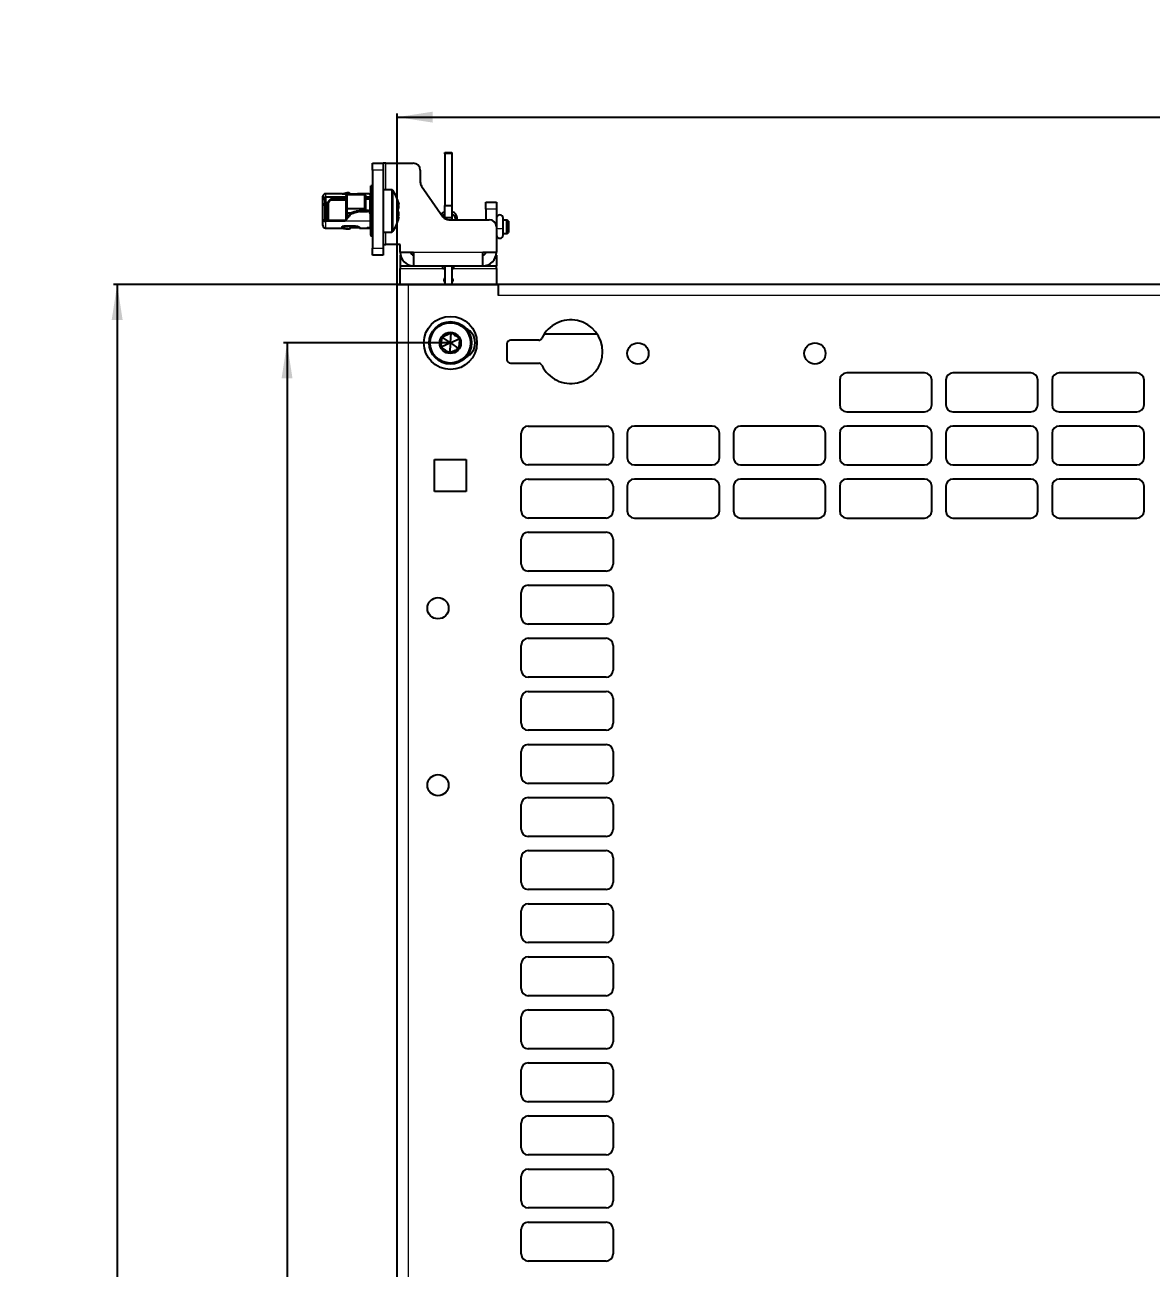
# Model space of a CAD drawing. Header units: millimetres. Extents: x -664 to 840, y 378 to 2003.
# Drawn here: x -664.3 to -346.1, y 1548.4 to 1899.8 of the extents above; entities that cross this region are included whole.
import ezdxf

# ---------------------------------------------------------------- set-up
doc = ezdxf.new("R2010")
doc.units = ezdxf.units.MM
doc.layers.add('FORMAT', color=7, linetype='Continuous')
doc.styles.add('SLDTEXTSTYLE0', font='TXT', dxfattribs={"width": 0.75})
doc.dimstyles.new('SLDDIMSTYLE0', dxfattribs={"dimtxt": 20, "dimasz": 10, "dimexe": 0, "dimexo": 0.0625, "dimgap": 5, "dimtad": 2, "dimdec": 1, "dimrnd": 1e-09, "dimzin": 12, "dimdsep": 46, "dimtxsty": 'SLDTEXTSTYLE0', "dimsah": 1, "dimcen": 0.09, "dimadec": 0, "dimazin": 3, "dimtfac": 1, "dimtofl": 0, "dimtmove": 0, "dimatfit": 3, "dimfxl": 0, "dimfrac": 2, "dimtolj": 1, "dimtzin": 12, "dimarcsym": 0})

# ---------------------------------------------------------------- blocks, each defined once
blk = doc.blocks.new('_D')
at = {"layer": 'FORMAT'}
for p, q in [((-530.6, 1826.4), (-639.24, 1826.4)), ((-638.24, 1826.4), (-638.24, 543.38)), ((-530.6, 543.38), (-639.24, 543.38))]:
    blk.add_line(p, q, dxfattribs=at)
for points in [[(-638.24, 1826.4), (-639.78, 1816.4), (-636.7, 1816.4)], [(-638.24, 543.38), (-636.7, 553.38), (-639.78, 553.38)]]:
    blk.add_solid(points, dxfattribs=at)
at = {"layer": 'FORMAT', "insert": (-664.02, 1155.34), "char_height": 20, "attachment_point": 1, "rotation": 90, "style": 'SLDTEXTSTYLE0'}
blk.add_mtext('1283', dxfattribs=at)
blk = doc.blocks.new('_D_1')
at = {"layer": 'FORMAT'}
for p, q in [((-559.09, 1826.4), (-559.09, 1874.69)), ((-559.09, 1873.69), (-73.09, 1873.69)), ((-73.09, 1826.4), (-73.09, 1874.69))]:
    blk.add_line(p, q, dxfattribs=at)
for points in [[(-559.09, 1873.69), (-549.09, 1872.15), (-549.09, 1875.23)], [(-73.09, 1873.69), (-83.09, 1875.23), (-83.09, 1872.15)]]:
    blk.add_solid(points, dxfattribs=at)
at = {"layer": 'FORMAT', "insert": (-338.25, 1899.47), "char_height": 20, "attachment_point": 1, "style": 'SLDTEXTSTYLE0'}
blk.add_mtext('486', dxfattribs=at)
blk = doc.blocks.new('_D_5')
at = {"layer": 'FORMAT'}
for p, q in [((-544.1, 1809.89), (-591.24, 1809.89)), ((-590.24, 1809.89), (-590.24, 559.89)), ((-544.1, 559.89), (-591.24, 559.89))]:
    blk.add_line(p, q, dxfattribs=at)
for points in [[(-590.24, 1809.89), (-591.78, 1799.89), (-588.7, 1799.89)], [(-590.24, 559.89), (-588.7, 569.89), (-591.78, 569.89)]]:
    blk.add_solid(points, dxfattribs=at)
at = {"layer": 'FORMAT', "insert": (-616.02, 1155.34), "char_height": 20, "attachment_point": 1, "rotation": 90, "style": 'SLDTEXTSTYLE0'}
blk.add_mtext('1250', dxfattribs=at)

msp = doc.modelspace()

# ---------------------------------------------------------------- linework, layer by layer
at = {"color": 7, "linetype": 'Continuous', "lineweight": 25}
for p, q in [((-545.69, 1863.69), (-543.69, 1863.69)), ((-545.69, 1863.32), (-545.69, 1863.69)), ((-545.69, 1863.32), (-545.69, 1848.69)), ((-543.69, 1863.69), (-543.69, 1863.32)), ((-543.69, 1863.32), (-543.69, 1848.69)), ((-566.09, 1860.69), (-563.09, 1860.69)), ((-566.09, 1858.69), (-566.09, 1860.69)), ((-563.09, 1860.69), (-563.09, 1858.69)), ((-562.29, 1860.69), (-563.09, 1860.69)), ((-562.29, 1860.69), (-554.59, 1860.69)), ((-566.09, 1858.69), (-566.09, 1836.69)), ((-563.09, 1858.69), (-563.09, 1836.69)), ((-552.59, 1858.69), (-552.59, 1855.32)), ((-574.69, 1852.04), (-579.39, 1852.04)), ((-574.69, 1852.04), (-574.69, 1852.04)), ((-574.69, 1852.01), (-574.69, 1852.04)), ((-570.89, 1851.93), (-574.19, 1851.93)), ((-572.16, 1851.98), (-572.08, 1851.93)), ((-567.06, 1852.04), (-569.72, 1852.04)), ((-567.04, 1852.04), (-566.79, 1852.04)), ((-566.59, 1844.5), (-566.59, 1854.29)), ((-566.09, 1854.29), (-566.59, 1854.29)), ((-560.76, 1853.19), (-563.09, 1853.19)), ((-552.23, 1854.17), (-546.18, 1845.54)), ((-580.09, 1850.49), (-580.09, 1851.34)), ((-580.09, 1850.49), (-579.59, 1850.49)), ((-580.09, 1849.07), (-580.09, 1850.49)), ((-579.59, 1849.07), (-580.09, 1849.07)), ((-580.09, 1848.84), (-580.09, 1849.07)), ((-579.59, 1848.84), (-580.09, 1848.84)), ((-580.09, 1844.55), (-580.09, 1848.84)), ((-579.59, 1850.49), (-579.59, 1849.07)), ((-579.59, 1849.07), (-579.59, 1848.84)), ((-579.59, 1848.84), (-579.59, 1844.55)), ((-577.39, 1851.05), (-579.39, 1851.05)), ((-579.39, 1849.83), (-579.39, 1849.62)), ((-578.89, 1849.45), (-579.39, 1849.45)), ((-579.39, 1849.45), (-579.39, 1849.21)), ((-579.39, 1849.21), (-578.89, 1849.21)), ((-579.39, 1849.04), (-579.39, 1848.61)), ((-579.09, 1848.61), (-579.39, 1848.61)), ((-579.39, 1848.61), (-579.39, 1848.46)), ((-579.39, 1848.46), (-579.09, 1848.46)), ((-579.09, 1844.69), (-579.09, 1849.21)), ((-578.89, 1849.21), (-578.89, 1849.45)), ((-578.59, 1849.57), (-578.59, 1844.56)), ((-573.49, 1850.19), (-577.91, 1850.19)), ((-577.39, 1850.65), (-577.39, 1851.05)), ((-573.49, 1851.05), (-577.39, 1851.05)), ((-577.39, 1850.65), (-573.49, 1850.65)), ((-573.49, 1851.51), (-573.37, 1851.75)), ((-573.49, 1847.91), (-573.49, 1851.51)), ((-573.37, 1851.75), (-573.37, 1847.78)), ((-568.29, 1851.75), (-573.37, 1851.75)), ((-568.29, 1847.78), (-568.29, 1851.75)), ((-568.29, 1851.75), (-568.09, 1851.61)), ((-568.09, 1851.61), (-568.09, 1847.85)), ((-566.79, 1851.05), (-568.09, 1851.05)), ((-568.09, 1850.65), (-566.79, 1850.65)), ((-566.89, 1850.65), (-566.89, 1846.99)), ((-566.59, 1850.19), (-566.89, 1850.19)), ((-545.69, 1848.69), (-543.69, 1848.69)), ((-545.69, 1845.19), (-545.69, 1848.69)), ((-543.69, 1848.69), (-543.69, 1845.19)), ((-534.09, 1849.69), (-531.09, 1849.69)), ((-534.09, 1847.69), (-534.09, 1849.69)), ((-531.09, 1849.69), (-531.09, 1847.69)), ((-579.39, 1845.92), (-579.09, 1845.92)), ((-579.39, 1845.17), (-579.09, 1845.17)), ((-579.39, 1844.56), (-579.39, 1845.17)), ((-573.79, 1844.56), (-572.63, 1846.15)), ((-572.63, 1845.84), (-573.79, 1844.25)), ((-573.49, 1847.91), (-573.37, 1847.78)), ((-573.49, 1846.72), (-573.49, 1847.91)), ((-573.49, 1846.72), (-573.37, 1846.58)), ((-573.49, 1844.97), (-573.49, 1846.72)), ((-568.29, 1847.78), (-573.37, 1847.78)), ((-573.37, 1847.78), (-573.37, 1846.58)), ((-572.14, 1846.58), (-573.37, 1846.58)), ((-573.37, 1846.58), (-573.37, 1845.13)), ((-569.88, 1847.24), (-570.72, 1847.13)), ((-568.29, 1847.25), (-569.69, 1847.25)), ((-569.69, 1847.04), (-567.54, 1847.04)), ((-568.29, 1847.78), (-568.09, 1847.85)), ((-568.29, 1847.25), (-568.29, 1847.78)), ((-568.09, 1847.33), (-568.29, 1847.25)), ((-568.09, 1847.85), (-568.09, 1847.33)), ((-567.54, 1847.34), (-568.09, 1847.34)), ((-566.59, 1847.04), (-566.89, 1846.99)), ((-566.79, 1846.74), (-566.79, 1846.44)), ((-566.79, 1846.44), (-566.79, 1844.25)), ((-543.69, 1845.19), (-545.69, 1845.19)), ((-545.69, 1845.19), (-545.69, 1845.05)), ((-543.69, 1845.19), (-543.69, 1844.69)), ((-542.76, 1845.17), (-542.76, 1844.69)), ((-542.76, 1845.17), (-542.76, 1845.16)), ((-542.16, 1844.69), (-542.16, 1845.17)), ((-534.09, 1847.69), (-534.09, 1844.69)), ((-531.09, 1847.69), (-531.09, 1842.69)), ((-531.05, 1845.1), (-531.05, 1842.37)), ((-529.15, 1842.37), (-529.15, 1845.1)), ((-579.59, 1844.55), (-580.09, 1844.55)), ((-580.09, 1843.04), (-580.09, 1844.55)), ((-579.39, 1844.56), (-573.79, 1844.56)), ((-573.79, 1844.25), (-579.39, 1844.25)), ((-579.39, 1842.34), (-574.69, 1842.34)), ((-579.09, 1844.69), (-578.95, 1844.56)), ((-574.69, 1842.56), (-574.69, 1842.69)), ((-574.69, 1842.56), (-574.69, 1842.34)), ((-574.69, 1842.35), (-573.6, 1842.16)), ((-570.89, 1842.9), (-574.19, 1842.9)), ((-573.79, 1844.56), (-573.79, 1844.25)), ((-570.89, 1842.45), (-572.08, 1842.45)), ((-571.76, 1842.7), (-571.87, 1842.9)), ((-571.76, 1842.7), (-571.76, 1842.69)), ((-569.69, 1842.34), (-569.72, 1842.35)), ((-569.72, 1842.34), (-567.06, 1842.34)), ((-569.69, 1842.34), (-569.69, 1842.47)), ((-567.59, 1842.37), (-567.59, 1842.4)), ((-567.04, 1842.51), (-566.79, 1842.51)), ((-567.04, 1842.34), (-566.79, 1842.34)), ((-566.59, 1844.5), (-566.09, 1844.5)), ((-566.59, 1844.13), (-566.59, 1842.89)), ((-566.59, 1842.89), (-566.09, 1842.89)), ((-566.59, 1840.34), (-566.59, 1842.89)), ((-566.09, 1844.19), (-566.09, 1844.19)), ((-544.55, 1844.69), (-533.09, 1844.69)), ((-531.05, 1844.59), (-531.09, 1844.59)), ((-531.09, 1842.69), (-531.09, 1835.49)), ((-531.05, 1842.37), (-531.05, 1840.4)), ((-528.14, 1844.59), (-529.15, 1844.59)), ((-529.15, 1840.4), (-529.15, 1842.37)), ((-527.64, 1844.3), (-528.14, 1844.59)), ((-528.14, 1840.79), (-528.14, 1844.59)), ((-527.64, 1844.3), (-527.64, 1841.08)), ((-566.09, 1840.34), (-566.59, 1840.34)), ((-566.59, 1840.34), (-566.59, 1840.09)), ((-566.09, 1840.09), (-566.59, 1840.09)), ((-563.09, 1841.19), (-560.76, 1841.19)), ((-531.09, 1840.79), (-531.05, 1840.79)), ((-529.15, 1840.79), (-528.14, 1840.79)), ((-528.14, 1840.79), (-527.64, 1841.08)), ((-566.09, 1834.69), (-566.09, 1836.69)), ((-563.09, 1834.69), (-566.09, 1834.69)), ((-563.09, 1837.69), (-562.29, 1837.69)), ((-563.09, 1836.69), (-563.09, 1834.69)), ((-558.29, 1837.69), (-562.29, 1837.69)), ((-558.29, 1835.49), (-558.29, 1837.69)), ((-558.29, 1835.49), (-554.49, 1835.49)), ((-558.29, 1834.69), (-558.29, 1831.69)), ((-558.2, 1834.69), (-558.29, 1834.69)), ((-554.49, 1835.49), (-554.49, 1831.69)), ((-534.89, 1835.49), (-531.09, 1835.49)), ((-534.89, 1831.69), (-534.89, 1835.49)), ((-531.09, 1834.69), (-531.17, 1834.69)), ((-531.09, 1834.69), (-531.09, 1831.69)), ((-558.29, 1831.69), (-554.49, 1831.69)), ((-558.29, 1831.69), (-558.29, 1830.89)), ((-558.29, 1826.39), (-558.29, 1830.89)), ((-554.49, 1831.69), (-546.19, 1831.69)), ((-546.19, 1831.69), (-543.19, 1831.69)), ((-546.19, 1830.89), (-546.19, 1831.69)), ((-546.19, 1830.89), (-545.69, 1830.89)), ((-545.69, 1831.69), (-545.69, 1826.39)), ((-543.69, 1831.69), (-543.69, 1826.39)), ((-543.69, 1830.89), (-543.19, 1830.89)), ((-543.19, 1831.69), (-534.89, 1831.69)), ((-543.19, 1831.69), (-543.19, 1830.89)), ((-534.89, 1831.69), (-531.09, 1831.69)), ((-531.09, 1830.89), (-531.09, 1831.69)), ((-531.09, 1830.89), (-531.09, 1826.39)), ((-559.09, 543.39), (-559.09, 1826.39)), ((-559.09, 1826.39), (-555.99, 1826.39)), ((-555.99, 1826.39), (-530.59, 1826.39)), ((-530.59, 1826.39), (-530.59, 1826.4)), ((-101.59, 1826.4), (-530.59, 1826.4)), ((-530.59, 1826.39), (-530.59, 1823.3)), ((-544.09, 1809.89), (-546.7, 1808.67)), ((-544.09, 1809.89), (-546.45, 1811.55)), ((-544.09, 1809.89), (-544.34, 1807.02)), ((-544.09, 1809.89), (-543.84, 1812.77)), ((-544.09, 1809.89), (-541.47, 1811.11)), ((-544.09, 1809.89), (-541.72, 1808.24)), ((-528.09, 1809.65), (-528.09, 1805.15)), ((-519.14, 1810.65), (-527.09, 1810.65)), ((-502.6, 1812.4), (-517.57, 1812.4)), ((-527.09, 1804.15), (-519.14, 1804.15)), ((-434.09, 1799.39), (-434.09, 1792.39)), ((-410.09, 1801.39), (-432.09, 1801.39)), ((-408.09, 1792.39), (-408.09, 1799.39)), ((-404.09, 1799.39), (-404.09, 1792.39)), ((-380.09, 1801.39), (-402.09, 1801.39)), ((-378.09, 1792.39), (-378.09, 1799.39)), ((-374.09, 1799.39), (-374.09, 1792.39)), ((-350.09, 1801.39), (-372.09, 1801.39)), ((-348.09, 1792.39), (-348.09, 1799.39)), ((-432.09, 1790.39), (-410.09, 1790.39)), ((-402.09, 1790.39), (-380.09, 1790.39)), ((-372.09, 1790.39), (-350.09, 1790.39)), ((-522.09, 1786.39), (-500.09, 1786.39)), ((-470.09, 1786.39), (-492.09, 1786.39)), ((-440.09, 1786.39), (-462.09, 1786.39)), ((-410.09, 1786.39), (-432.09, 1786.39)), ((-380.09, 1786.39), (-402.09, 1786.39)), ((-350.09, 1786.39), (-372.09, 1786.39)), ((-524.09, 1777.39), (-524.09, 1784.39)), ((-498.09, 1784.39), (-498.09, 1777.39)), ((-494.09, 1784.39), (-494.09, 1777.39)), ((-468.09, 1777.39), (-468.09, 1784.39)), ((-464.09, 1784.39), (-464.09, 1777.39)), ((-438.09, 1777.39), (-438.09, 1784.39)), ((-434.09, 1784.39), (-434.09, 1777.39)), ((-408.09, 1777.39), (-408.09, 1784.39)), ((-404.09, 1784.39), (-404.09, 1777.39)), ((-378.09, 1777.39), (-378.09, 1784.39)), ((-374.09, 1784.39), (-374.09, 1777.39)), ((-348.09, 1777.39), (-348.09, 1784.39)), ((-548.59, 1776.89), (-539.59, 1776.89)), ((-548.59, 1767.89), (-548.59, 1776.89)), ((-539.59, 1776.89), (-539.59, 1767.89)), ((-500.09, 1775.39), (-522.09, 1775.39)), ((-492.09, 1775.39), (-470.09, 1775.39)), ((-462.09, 1775.39), (-440.09, 1775.39)), ((-432.09, 1775.39), (-410.09, 1775.39)), ((-402.09, 1775.39), (-380.09, 1775.39)), ((-372.09, 1775.39), (-350.09, 1775.39)), ((-522.09, 1771.39), (-500.09, 1771.39)), ((-470.09, 1771.39), (-492.09, 1771.39)), ((-440.09, 1771.39), (-462.09, 1771.39)), ((-410.09, 1771.39), (-432.09, 1771.39)), ((-380.09, 1771.39), (-402.09, 1771.39)), ((-350.09, 1771.39), (-372.09, 1771.39)), ((-539.59, 1767.89), (-548.59, 1767.89)), ((-524.09, 1762.39), (-524.09, 1769.39)), ((-498.09, 1769.39), (-498.09, 1762.39)), ((-494.09, 1769.39), (-494.09, 1762.39)), ((-468.09, 1762.39), (-468.09, 1769.39)), ((-464.09, 1769.39), (-464.09, 1762.39)), ((-438.09, 1762.39), (-438.09, 1769.39)), ((-434.09, 1769.39), (-434.09, 1762.39)), ((-408.09, 1762.39), (-408.09, 1769.39)), ((-404.09, 1769.39), (-404.09, 1762.39)), ((-378.09, 1762.39), (-378.09, 1769.39)), ((-374.09, 1769.39), (-374.09, 1762.39)), ((-348.09, 1762.39), (-348.09, 1769.39)), ((-500.09, 1760.39), (-522.09, 1760.39)), ((-492.09, 1760.39), (-470.09, 1760.39)), ((-462.09, 1760.39), (-440.09, 1760.39)), ((-432.09, 1760.39), (-410.09, 1760.39)), ((-402.09, 1760.39), (-380.09, 1760.39)), ((-372.09, 1760.39), (-350.09, 1760.39)), ((-524.09, 1747.39), (-524.09, 1754.39)), ((-522.09, 1756.39), (-500.09, 1756.39)), ((-498.09, 1754.39), (-498.09, 1747.39)), ((-500.09, 1745.39), (-522.09, 1745.39)), ((-524.09, 1732.39), (-524.09, 1739.39)), ((-522.09, 1741.39), (-500.09, 1741.39)), ((-498.09, 1739.39), (-498.09, 1732.39)), ((-500.09, 1730.39), (-522.09, 1730.39)), ((-522.09, 1726.39), (-500.09, 1726.39)), ((-524.09, 1717.39), (-524.09, 1724.39)), ((-498.09, 1724.39), (-498.09, 1717.39)), ((-500.09, 1715.39), (-522.09, 1715.39)), ((-522.09, 1711.39), (-500.09, 1711.39)), ((-524.09, 1702.39), (-524.09, 1709.39)), ((-498.09, 1709.39), (-498.09, 1702.39)), ((-500.09, 1700.39), (-522.09, 1700.39)), ((-524.09, 1687.39), (-524.09, 1694.39)), ((-522.09, 1696.39), (-500.09, 1696.39)), ((-498.09, 1694.39), (-498.09, 1687.39)), ((-500.09, 1685.39), (-522.09, 1685.39)), ((-522.09, 1681.39), (-500.09, 1681.39)), ((-524.09, 1672.39), (-524.09, 1679.39)), ((-498.09, 1679.39), (-498.09, 1672.39)), ((-500.09, 1670.39), (-522.09, 1670.39)), ((-522.09, 1666.39), (-500.09, 1666.39)), ((-524.09, 1657.39), (-524.09, 1664.39)), ((-498.09, 1664.39), (-498.09, 1657.39)), ((-500.09, 1655.39), (-522.09, 1655.39)), ((-524.09, 1642.39), (-524.09, 1649.39)), ((-522.09, 1651.39), (-500.09, 1651.39)), ((-498.09, 1649.39), (-498.09, 1642.39)), ((-500.09, 1640.39), (-522.09, 1640.39)), ((-524.09, 1627.39), (-524.09, 1634.39)), ((-522.09, 1636.39), (-500.09, 1636.39)), ((-498.09, 1634.39), (-498.09, 1627.39)), ((-500.09, 1625.39), (-522.09, 1625.39)), ((-522.09, 1621.39), (-500.09, 1621.39)), ((-524.09, 1612.39), (-524.09, 1619.39)), ((-498.09, 1619.39), (-498.09, 1612.39)), ((-500.09, 1610.39), (-522.09, 1610.39)), ((-522.09, 1606.39), (-500.09, 1606.39)), ((-524.09, 1597.39), (-524.09, 1604.39)), ((-498.09, 1604.39), (-498.09, 1597.39)), ((-500.09, 1595.39), (-522.09, 1595.39)), ((-524.09, 1582.39), (-524.09, 1589.39)), ((-522.09, 1591.39), (-500.09, 1591.39)), ((-498.09, 1589.39), (-498.09, 1582.39)), ((-500.09, 1580.39), (-522.09, 1580.39)), ((-524.09, 1567.39), (-524.09, 1574.39)), ((-522.09, 1576.39), (-500.09, 1576.39)), ((-498.09, 1574.39), (-498.09, 1567.39)), ((-500.09, 1565.39), (-522.09, 1565.39)), ((-522.09, 1561.39), (-500.09, 1561.39)), ((-524.09, 1552.39), (-524.09, 1559.39)), ((-498.09, 1559.39), (-498.09, 1552.39)), ((-500.09, 1550.39), (-522.09, 1550.39))]:
    msp.add_line(p, q, dxfattribs=at)
at = {"color": 8, "linetype": 'Continuous', "lineweight": 18}
for p, q in [((-543.69, 1863.32), (-545.69, 1863.32)), ((-562.29, 1853.19), (-562.29, 1860.69)), ((-563.09, 1858.69), (-566.09, 1858.69)), ((-579.39, 1852.04), (-579.39, 1851.05)), ((-572.19, 1851.93), (-572.16, 1851.98)), ((-566.79, 1851.05), (-566.79, 1852.04)), ((-560.76, 1853.19), (-560.76, 1841.19)), ((-560.32, 1852.96), (-560.32, 1841.42)), ((-566.79, 1850.19), (-566.79, 1850.65)), ((-572.63, 1846.15), (-572.63, 1845.84)), ((-569.88, 1847.02), (-569.88, 1847.24)), ((-569.69, 1847.25), (-569.69, 1847.04)), ((-567.54, 1847.04), (-567.54, 1847.34)), ((-531.09, 1847.69), (-534.09, 1847.69)), ((-579.39, 1844.25), (-579.39, 1842.34)), ((-566.79, 1844.25), (-573.79, 1844.25)), ((-570.89, 1842.45), (-570.89, 1842.9)), ((-567.04, 1842.51), (-567.04, 1842.34)), ((-566.79, 1842.51), (-566.79, 1844.25)), ((-562.29, 1837.69), (-562.29, 1841.19)), ((-566.09, 1836.69), (-563.09, 1836.69)), ((-554.49, 1835.49), (-534.89, 1835.49)), ((-558.29, 1830.89), (-546.19, 1830.89)), ((-543.19, 1830.89), (-531.09, 1830.89)), ((-555.99, 1826.39), (-555.99, 543.39)), ((-101.59, 1823.3), (-530.59, 1823.3))]:
    msp.add_line(p, q, dxfattribs=at)
at = {"color": 7, "linetype": 'Continuous', "lineweight": 25, "flags": 128}
for points in [[(-579.59, 1849.71), (-579.58, 1849.73), (-579.57, 1849.75), (-579.55, 1849.77), (-579.53, 1849.79), (-579.5, 1849.81), (-579.46, 1849.82), (-579.43, 1849.82), (-579.39, 1849.83)], [(-566.59, 1850.68), (-566.65, 1850.66), (-566.79, 1850.65)], [(-579.59, 1844.68), (-579.58, 1844.65), (-579.57, 1844.63), (-579.55, 1844.61), (-579.53, 1844.59), (-579.5, 1844.58), (-579.46, 1844.57), (-579.43, 1844.56), (-579.39, 1844.56)], [(-566.59, 1844.54), (-566.65, 1844.55), (-566.79, 1844.56)], [(-566.59, 1844.13), (-566.59, 1844.16), (-566.6, 1844.18), (-566.62, 1844.2), (-566.65, 1844.22), (-566.68, 1844.23), (-566.71, 1844.24), (-566.75, 1844.25), (-566.79, 1844.25)], [(-543.69, 1828.39), (-543.53, 1828.12), (-543.44, 1827.64)], [(-543.44, 1827.64), (-543.53, 1827.16), (-543.69, 1826.89)]]:
    msp.add_lwpolyline(points, dxfattribs=at)
at = {"color": 8, "linetype": 'Continuous', "lineweight": 18, "flags": 128}
msp.add_lwpolyline([(-542.76, 1845.16), (-542.76, 1845.16), (-542.73, 1845.09), (-542.67, 1845.03), (-542.57, 1845), (-542.45, 1844.99), (-542.34, 1845), (-542.24, 1845.05), (-542.18, 1845.11), (-542.16, 1845.17)], dxfattribs=at)
at = {"color": 7, "linetype": 'Continuous', "lineweight": 25}
for centre, radius in [((-544.09, 1809.89), 7.5), ((-544.09, 1809.89), 6), ((-544.09, 1809.89), 5.7), ((-544.09, 1809.89), 3), ((-491.09, 1806.9), 3), ((-441.09, 1806.9), 3), ((-547.59, 1734.89), 3), ((-547.59, 1684.89), 3)]:
    msp.add_circle(centre, radius, dxfattribs=at)
for centre, radius, start, end in [((-554.59, 1858.69), 2, 360, 90), ((-550.59, 1855.32), 2, 180, 214.992), ((-579.39, 1851.34), 0.7, 90, 180), ((-566.79, 1852.24), 0.2, 269.9998, 359.9998), ((-560.76, 1852.65), 0.54, 35.2515, 90), ((-568.49, 1847.19), 10, 10.8849, 35.2515), ((-579.45, 1850.41), 0.641, 84.2482, 172.7634), ((-579.41, 1850.47), 0.183, 84.2482, 172.7634), ((-566.77, 1851.23), 0.183, 264.2482, 352.7634), ((-569.69, 1846.11), 0.932, 89.97, 102.0278), ((-567.47, 1846.66), 0.687, 7.2366, 95.7518), ((-567.47, 1846.35), 0.687, 7.2366, 95.7518), ((-568.49, 1847.19), 10, 324.7485, 349.0216), ((-544.55, 1846.69), 2, 214.992, 270), ((-530.1, 1845.1), 0.95, 0, 180), ((-579.39, 1843.04), 0.7, 180, 270), ((-579.47, 1844.96), 0.71, 215.1313, 277.0089), ((-566.78, 1842.31), 0.197, 1.0398, 91.0034), ((-566.79, 1842.14), 0.2, 0.0002, 90.0002), ((-566.54, 1844.05), 0.46, 10.179, 76.8719), ((-560.76, 1841.73), 0.54, 270, 324.7485), ((-533.09, 1842.69), 2, 0, 90), ((-530.1, 1840.4), 0.95, 180, 0), ((-554.49, 1835.49), 3.8, 180, 270), ((-554.49, 1835.49), 0.8, 180, 270), ((-534.89, 1835.49), 3.8, 270, 0), ((-534.89, 1835.49), 0.8, 270, 0), ((-544.69, 1827.64), 1.25, 143.1301, 216.8699), ((-541.59, 1809.89), 4.5, 294.975, 65.025), ((-510.09, 1807.4), 9, 205.1507, 154.8493), ((-527.09, 1809.65), 1, 90, 180), ((-519.14, 1811.65), 1, 270, 334.8493), ((-527.09, 1805.15), 1, 180, 270), ((-519.14, 1803.15), 1, 25.1507, 90), ((-432.09, 1799.39), 2, 90, 180), ((-410.09, 1799.39), 2, 0, 90), ((-402.09, 1799.39), 2, 90, 180), ((-380.09, 1799.39), 2, 0, 90), ((-372.09, 1799.39), 2, 90, 180), ((-350.09, 1799.39), 2, 0, 90), ((-432.09, 1792.39), 2, 180, 270), ((-410.09, 1792.39), 2, 270, 0), ((-402.09, 1792.39), 2, 180, 270), ((-380.09, 1792.39), 2, 270, 0), ((-372.09, 1792.39), 2, 180, 270), ((-350.09, 1792.39), 2, 270, 0), ((-522.09, 1784.39), 2, 90, 180), ((-500.09, 1784.39), 2, 0, 90), ((-492.09, 1784.39), 2, 90, 180), ((-470.09, 1784.39), 2, 0, 90), ((-462.09, 1784.39), 2, 90, 180), ((-440.09, 1784.39), 2, 0, 90), ((-432.09, 1784.39), 2, 90, 180), ((-410.09, 1784.39), 2, 0, 90), ((-402.09, 1784.39), 2, 90, 180), ((-380.09, 1784.39), 2, 0, 90), ((-372.09, 1784.39), 2, 90, 180), ((-350.09, 1784.39), 2, 0, 90), ((-522.09, 1777.39), 2, 180, 270), ((-500.09, 1777.39), 2, 270, 360), ((-492.09, 1777.39), 2, 180, 270), ((-470.09, 1777.39), 2, 270, 0), ((-462.09, 1777.39), 2, 180, 270), ((-440.09, 1777.39), 2, 270, 0), ((-432.09, 1777.39), 2, 180, 270), ((-410.09, 1777.39), 2, 270, 0), ((-402.09, 1777.39), 2, 180, 270), ((-380.09, 1777.39), 2, 270, 0), ((-372.09, 1777.39), 2, 180, 270), ((-350.09, 1777.39), 2, 270, 0), ((-522.09, 1769.39), 2, 90, 180), ((-500.09, 1769.39), 2, 0, 90), ((-492.09, 1769.39), 2, 90, 180), ((-470.09, 1769.39), 2, 0, 90), ((-462.09, 1769.39), 2, 90, 180), ((-440.09, 1769.39), 2, 0, 90), ((-432.09, 1769.39), 2, 90, 180), ((-410.09, 1769.39), 2, 0, 90), ((-402.09, 1769.39), 2, 90, 180), ((-380.09, 1769.39), 2, 0, 90), ((-372.09, 1769.39), 2, 90, 180), ((-350.09, 1769.39), 2, 0, 90), ((-522.09, 1762.39), 2, 180, 270), ((-500.09, 1762.39), 2, 270, 360), ((-492.09, 1762.39), 2, 180, 270), ((-470.09, 1762.39), 2, 270, 0), ((-462.09, 1762.39), 2, 180, 270), ((-440.09, 1762.39), 2, 270, 0), ((-432.09, 1762.39), 2, 180, 270), ((-410.09, 1762.39), 2, 270, 0), ((-402.09, 1762.39), 2, 180, 270), ((-380.09, 1762.39), 2, 270, 0), ((-372.09, 1762.39), 2, 180, 270), ((-350.09, 1762.39), 2, 270, 0), ((-522.09, 1754.39), 2, 90, 180), ((-500.09, 1754.39), 2, 0, 90), ((-522.09, 1747.39), 2, 180, 270), ((-500.09, 1747.39), 2, 270, 360), ((-522.09, 1739.39), 2, 90, 180), ((-500.09, 1739.39), 2, 0, 90), ((-522.09, 1732.39), 2, 180, 270), ((-500.09, 1732.39), 2, 270, 360), ((-522.09, 1724.39), 2, 90, 180), ((-500.09, 1724.39), 2, 0, 90), ((-522.09, 1717.39), 2, 180, 270), ((-500.09, 1717.39), 2, 270, 360), ((-522.09, 1709.39), 2, 90, 180), ((-500.09, 1709.39), 2, 0, 90), ((-522.09, 1702.39), 2, 180, 270), ((-500.09, 1702.39), 2, 270, 360), ((-522.09, 1694.39), 2, 90, 180), ((-500.09, 1694.39), 2, 0, 90), ((-522.09, 1687.39), 2, 180, 270), ((-500.09, 1687.39), 2, 270, 360), ((-522.09, 1679.39), 2, 90, 180), ((-500.09, 1679.39), 2, 0, 90), ((-522.09, 1672.39), 2, 180, 270), ((-500.09, 1672.39), 2, 270, 0), ((-522.09, 1664.39), 2, 90, 180), ((-500.09, 1664.39), 2, 0, 90), ((-522.09, 1657.39), 2, 180, 270), ((-500.09, 1657.39), 2, 270, 0), ((-522.09, 1649.39), 2, 90, 180), ((-500.09, 1649.39), 2, 0, 90), ((-522.09, 1642.39), 2, 180, 270), ((-500.09, 1642.39), 2, 270, 0), ((-522.09, 1634.39), 2, 90, 180), ((-500.09, 1634.39), 2, 0, 90), ((-522.09, 1627.39), 2, 180, 270), ((-500.09, 1627.39), 2, 270, 0), ((-522.09, 1619.39), 2, 90, 180), ((-500.09, 1619.39), 2, 0, 90), ((-522.09, 1612.39), 2, 180, 270), ((-500.09, 1612.39), 2, 270, 0), ((-522.09, 1604.39), 2, 90, 180), ((-500.09, 1604.39), 2, 0, 90), ((-522.09, 1597.39), 2, 180, 270), ((-500.09, 1597.39), 2, 270, 0), ((-522.09, 1589.39), 2, 90, 180), ((-500.09, 1589.39), 2, 0, 90), ((-522.09, 1582.39), 2, 180, 270), ((-500.09, 1582.39), 2, 270, 0), ((-522.09, 1574.39), 2, 90, 180), ((-500.09, 1574.39), 2, 0, 90), ((-522.09, 1567.39), 2, 180, 270), ((-500.09, 1567.39), 2, 270, 0), ((-522.09, 1559.39), 2, 90, 180), ((-500.09, 1559.39), 2, 0, 90), ((-522.09, 1552.39), 2, 180, 270), ((-500.09, 1552.39), 2, 270, 0)]:
    msp.add_arc(centre, radius, start, end, dxfattribs=at)
at = {"color": 8, "linetype": 'Continuous', "lineweight": 18}
for centre, start, end in [((-530.33, 1843.78), 243.0891, 278.3694), ((-529.87, 1843.78), 261.6306, 296.9109)]:
    msp.add_arc(centre, 1.59, start, end, dxfattribs=at)
at = {"color": 7, "linetype": 'Continuous', "lineweight": 25}
msp.add_ellipse((-569.69, 1846.91), major_axis=(0.75, 0), ratio=0.445831, start_param=1.570796, end_param=1.83344, dxfattribs=at)
for points, knots in [([(-574.69, 1852.04), (-574.19, 1852.15), (-573.52, 1852.31), (-572.62, 1852.29), (-572.32, 1852.08), (-572.16, 1851.98)], [0, 0, 0, 0, 0.587693, 0.790818, 1, 1, 1, 1]), ([(-574.19, 1851.93), (-574.24, 1851.93), (-574.36, 1851.93), (-574.51, 1851.95), (-574.62, 1851.97), (-574.68, 1852), (-574.68, 1852.01), (-574.69, 1852.01)], [0, 0, 0, 0, 0.214445, 0.428893, 0.643239, 0.857188, 1, 1, 1, 1]), ([(-572.59, 1852.2), (-572.65, 1852.24), (-572.74, 1852.29), (-572.88, 1852.32), (-573.12, 1852.31), (-573.41, 1852.24), (-573.67, 1852.2), (-573.76, 1852.19)], [0, 0, 0, 0, 0.19596, 0.292391, 0.38871, 0.788731, 1, 1, 1, 1]), ([(-569.72, 1852.04), (-569.72, 1852.04), (-569.75, 1852.04), (-569.93, 1852.01), (-570.22, 1851.97), (-570.56, 1851.94), (-570.79, 1851.93), (-570.89, 1851.93)], [0, 0, 0, 0, 0.132621, 0.367345, 0.598403, 0.830955, 1, 1, 1, 1]), ([(-579.39, 1851.05), (-579.39, 1850.78), (-579.39, 1850.31), (-579.39, 1849.71), (-579.39, 1849.45)], [0, 0, 0, 0, 0.559866, 1, 1, 1, 1]), ([(-577.39, 1851.05), (-577.67, 1850.78), (-578.17, 1850.31), (-578.67, 1849.71), (-578.89, 1849.45)], [0, 0, 0, 0, 0.559911, 1, 1, 1, 1]), ([(-577.39, 1850.65), (-577.67, 1850.42), (-578.17, 1850), (-578.67, 1849.45), (-578.89, 1849.21)], [0, 0, 0, 0, 0.559868, 1, 1, 1, 1]), ([(-558.89, 1847.43), (-558.89, 1847.44), (-558.89, 1847.46), (-558.88, 1847.51), (-558.84, 1847.62), (-558.75, 1847.74), (-558.68, 1847.94), (-558.66, 1848.22), (-558.68, 1848.66), (-558.76, 1849.12), (-558.84, 1849.48), (-558.87, 1849.62), (-558.88, 1849.69), (-558.89, 1849.72), (-558.89, 1849.73), (-558.89, 1849.74), (-558.87, 1849.73), (-558.82, 1849.6), (-558.73, 1849.33), (-558.66, 1849.06), (-558.67, 1849.06), (-558.67, 1849.06)], [0, 0, 0, 0, 0.005558, 0.013374, 0.035034, 0.131849, 0.247035, 0.319984, 0.393529, 0.553866, 0.60656, 0.632964, 0.646239, 0.65197, 0.65776, 0.662732, 0.671493, 0.698625, 0.8253, 0.953094, 1, 1, 1, 1]), ([(-579.39, 1844.56), (-579.39, 1844.75), (-579.39, 1845.16), (-579.39, 1845.65), (-579.39, 1845.92)], [0, 0, 0, 0, 0.464597, 1, 1, 1, 1]), ([(-572.63, 1846.15), (-572.51, 1846.28), (-572.27, 1846.55), (-571.6, 1846.88), (-571.06, 1847.03), (-570.72, 1847.13)], [0, 0, 0, 0, 0.261809, 0.533628, 1, 1, 1, 1]), ([(-572.63, 1845.84), (-572.46, 1846.02), (-572.11, 1846.37), (-571.13, 1846.74), (-570.37, 1846.91), (-569.88, 1847.02)], [0, 0, 0, 0, 0.254027, 0.526591, 1, 1, 1, 1]), ([(-566.59, 1846.99), (-566.59, 1846.99), (-566.59, 1847), (-566.61, 1847.01), (-566.65, 1847.01), (-566.72, 1847), (-566.79, 1846.99), (-566.84, 1846.98), (-566.85, 1846.98)], [0, 0, 0, 0, 0.161749, 0.312679, 0.446325, 0.64768, 0.862835, 1, 1, 1, 1]), ([(-566.59, 1845.81), (-566.59, 1845.81), (-566.59, 1845.82), (-566.61, 1845.83), (-566.64, 1845.84), (-566.71, 1845.85), (-566.76, 1845.86), (-566.79, 1845.86)], [0, 0, 0, 0, 0.1953018, 0.3775407, 0.5389091, 0.7613833, 1, 1, 1, 1]), ([(-558.67, 1845.29), (-558.67, 1845.3), (-558.66, 1845.36), (-558.68, 1845.3), (-558.76, 1845.09), (-558.84, 1844.93), (-558.87, 1844.88), (-558.88, 1844.88), (-558.89, 1844.89), (-558.89, 1844.91), (-558.88, 1844.94), (-558.87, 1845.03), (-558.79, 1845.37), (-558.7, 1845.82), (-558.66, 1846.34), (-558.68, 1846.77), (-558.75, 1847.01), (-558.82, 1847.19), (-558.85, 1847.26), (-558.87, 1847.32), (-558.88, 1847.36), (-558.89, 1847.41), (-558.89, 1847.42), (-558.89, 1847.43)], [0, 0, 0, 0, 0.029808, 0.101722, 0.265658, 0.314468, 0.33896, 0.348832, 0.354202, 0.359616, 0.365729, 0.3767, 0.418569, 0.583882, 0.661985, 0.741086, 0.894598, 0.932496, 0.956593, 0.972453, 0.988405, 0.994772, 1, 1, 1, 1]), ([(-545.69, 1846.92), (-545.95, 1846.8), (-546.34, 1846.63), (-546.58, 1846.32), (-546.65, 1846.22)], [0, 0, 0, 0, 0.66775, 1, 1, 1, 1]), ([(-546.31, 1845.72), (-546.29, 1845.75), (-546.2, 1845.95), (-545.96, 1846.15), (-545.72, 1846.24), (-545.69, 1846.25)], [0, 0, 0, 0, 0.1700399, 0.879402, 1, 1, 1, 1]), ([(-542.16, 1845.17), (-542.17, 1845.31), (-542.21, 1845.69), (-542.51, 1846.25), (-543.04, 1846.74), (-543.49, 1846.9), (-543.69, 1846.96)], [0, 0, 0, 0, 0.173097, 0.475053, 0.778671, 1, 1, 1, 1]), ([(-543.69, 1846.34), (-543.53, 1846.26), (-543.17, 1846.08), (-542.84, 1845.66), (-542.79, 1845.33), (-542.76, 1845.17)], [0, 0, 0, 0, 0.296716, 0.64973, 1, 1, 1, 1]), ([(-574.69, 1842.69), (-574.68, 1842.71), (-574.67, 1842.75), (-574.59, 1842.82), (-574.46, 1842.87), (-574.32, 1842.89), (-574.22, 1842.9), (-574.19, 1842.9)], [0, 0, 0, 0, 0.214373, 0.428779, 0.642592, 0.856666, 1, 1, 1, 1]), ([(-574.69, 1842.56), (-574.19, 1842.43), (-573.52, 1842.27), (-572.62, 1842.24), (-572.32, 1842.44), (-572.16, 1842.55)], [0, 0, 0, 0, 0.587693, 0.790818, 1, 1, 1, 1]), ([(-574.69, 1842.34), (-574.19, 1842.23), (-573.52, 1842.07), (-572.62, 1842.09), (-572.32, 1842.3), (-572.16, 1842.41)], [0, 0, 0, 0, 0.587693, 0.790818, 1, 1, 1, 1]), ([(-573.75, 1842.19), (-573.68, 1842.18), (-573.47, 1842.15), (-573.28, 1842.11), (-573.15, 1842.09)], [0, 0, 0, 0, 0.337574, 1, 1, 1, 1]), ([(-571.76, 1842.7), (-571.76, 1842.7), (-571.77, 1842.71), (-571.85, 1842.69), (-571.96, 1842.65), (-572.07, 1842.59), (-572.14, 1842.56), (-572.16, 1842.55)], [0, 0, 0, 0, 0.225883, 0.451767, 0.67765, 0.903524, 1, 1, 1, 1]), ([(-572.16, 1842.41), (-572.11, 1842.43), (-572.02, 1842.49), (-571.89, 1842.57), (-571.8, 1842.64), (-571.76, 1842.68), (-571.76, 1842.69), (-571.76, 1842.69)], [0, 0, 0, 0, 0.225867, 0.451734, 0.677598, 0.903479, 1, 1, 1, 1]), ([(-570.89, 1842.9), (-570.75, 1842.89), (-570.48, 1842.88), (-570.12, 1842.79), (-569.85, 1842.67), (-569.71, 1842.55), (-569.69, 1842.5), (-569.69, 1842.47)], [0, 0, 0, 0, 0.213238, 0.42649, 0.63916, 0.849598, 1, 1, 1, 1]), ([(-569.75, 1842.35), (-569.81, 1842.36), (-569.92, 1842.37), (-570.22, 1842.42), (-570.56, 1842.45), (-570.79, 1842.45), (-570.89, 1842.45)], [0, 0, 0, 0, 0.270612, 0.537, 0.805108, 1, 1, 1, 1]), ([(-567.59, 1842.4), (-567.58, 1842.41), (-567.57, 1842.43), (-567.48, 1842.46), (-567.34, 1842.49), (-567.18, 1842.51), (-567.08, 1842.51), (-567.04, 1842.51)], [0, 0, 0, 0, 0.2143054, 0.4286504, 0.6422794, 0.8562229, 1, 1, 1, 1]), ([(-567.04, 1842.34), (-567.1, 1842.34), (-567.22, 1842.34), (-567.39, 1842.34), (-567.51, 1842.35), (-567.58, 1842.36), (-567.58, 1842.37), (-567.59, 1842.37)], [0, 0, 0, 0, 0.2143929, 0.4287887, 0.6430611, 0.8568545, 1, 1, 1, 1]), ([(-546.7, 1808.67), (-546.68, 1808.99), (-546.61, 1809.79), (-546.52, 1810.78), (-546.47, 1811.4), (-546.45, 1811.55)], [0, 0, 0, 0, 0.341758, 0.840485, 1, 1, 1, 1]), ([(-546.45, 1811.55), (-545.98, 1811.76), (-545.11, 1812.17), (-544.24, 1812.58), (-543.84, 1812.77)], [0, 0, 0, 0, 0.534686, 1, 1, 1, 1]), ([(-543.84, 1812.77), (-543.41, 1812.47), (-542.62, 1811.92), (-541.84, 1811.37), (-541.47, 1811.11)], [0, 0, 0, 0, 0.534686, 1, 1, 1, 1]), ([(-541.47, 1811.11), (-541.48, 1810.96), (-541.54, 1810.35), (-541.62, 1809.35), (-541.69, 1808.56), (-541.72, 1808.24)], [0, 0, 0, 0, 0.1595154, 0.6582421, 1, 1, 1, 1]), ([(-544.34, 1807.02), (-544.76, 1807.31), (-545.55, 1807.86), (-546.34, 1808.41), (-546.7, 1808.67)], [0, 0, 0, 0, 0.534686, 1, 1, 1, 1]), ([(-541.72, 1808.24), (-542.19, 1808.02), (-543.06, 1807.61), (-543.93, 1807.2), (-544.34, 1807.02)], [0, 0, 0, 0, 0.534686, 1, 1, 1, 1])]:
    msp.add_open_spline(points, degree=3, knots=knots, dxfattribs=at)
at = {"color": 8, "linetype": 'Continuous', "lineweight": 18}
msp.add_open_spline([(-572.16, 1842.55), (-572.21, 1842.62), (-572.27, 1842.74), (-572.34, 1842.85), (-572.37, 1842.9)], degree=3, knots=[0, 0, 0, 0, 0.616998, 1, 1, 1, 1], dxfattribs=at)

# ---------------------------------------------------------------- dimensions: what is measured, and where the dimension line sits
at = {"layer": 'FORMAT'}
for base, p1, p2, angle, picture, middle in [((-73.09, 1873.69), (-559.09, 1826.39), (-73.09, 1826.39), 0, '_D_1', (-316.09, 1873.69)), ((-638.24, 543.38), (-530.59, 1826.4), (-530.59, 543.38), 90, '_D', (-638.24, 1184.89)), ((-590.24, 559.89), (-544.09, 1809.89), (-544.09, 559.89), 90, '_D_5', (-590.24, 1184.89))]:
    dim = msp.add_linear_dim(base=base, p1=p1, p2=p2, angle=angle, dimstyle='SLDDIMSTYLE0', dxfattribs=at)
    dim.commit()
    dim.dimension.update_dxf_attribs({"geometry": picture, "text_midpoint": middle, "dimtype": 160})

doc.saveas('drawing.dxf')
